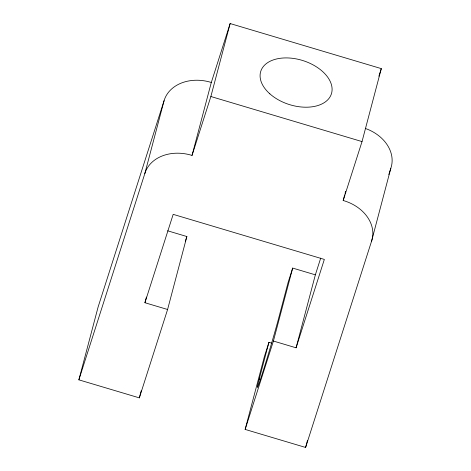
<?xml version="1.0" encoding="UTF-8"?>
<svg xmlns="http://www.w3.org/2000/svg" width="471" height="471" viewBox="0 0 471 471"><rect width="100%" height="100%" fill="white"/><g stroke="black" fill="none" stroke-linecap="round" stroke-linejoin="round"><path stroke-width="0.71" d="M167.635 230.796L186.869 236.53L167.594 309.494L139.334 397.871L78.869 379.844L98.145 306.88L164.091 100.664A38.787 30.397 14.8 0 1 211.302 82.472L230.142 23.55L381.304 68.619L362.028 141.583L343.188 200.505A38.787 30.397 14.8 0 1 371.554 241.229L305.608 447.45L245.144 429.422L264.419 356.459L268.947 342.317L271.743 343.153M78.869 379.844L144.815 173.622L164.091 100.664M167.594 309.494L144.921 302.729L146.416 297.066M144.815 173.622A38.787 30.397 14.8 0 1 192.027 155.43L211.302 82.472M192.027 155.43L210.867 96.514L230.142 23.55M139.334 397.871L141.206 390.789M260.622 379.532L259.221 379.114L268.947 342.317M273.404 341.039L292.685 268.081L315.358 274.84L296.082 347.804L273.404 341.039L245.144 429.422M343.188 200.505L344.684 194.835M345.055 193.422L345.62 191.297M305.608 447.45L307.481 440.367M371.554 241.229L390.83 168.271A38.787 30.397 14.8 0 0 365.549 128.524M259.409 378.519L259.509 378.16M144.921 302.729L173.181 214.352L324.342 259.421L296.082 347.804M185.362 241.246L186.869 236.53M292.685 268.081L288.164 282.223L278.608 318.384A40.235 1.001 -73.4 0 1 262.659 372.514A40.235 1.001 -73.4 0 1 259.221 379.114M315.358 274.84L320.698 258.137M378.867 76.243L381.304 68.619M388.822 174.558L390.83 168.271M210.867 96.514L362.028 141.583M269.836 93.823A37.079 23.014 17.7 0 0 330.554 95.937A37.079 23.014 17.7 0 0 287.869 57.939A37.079 23.014 17.7 0 0 269.836 93.823"/></g></svg>
